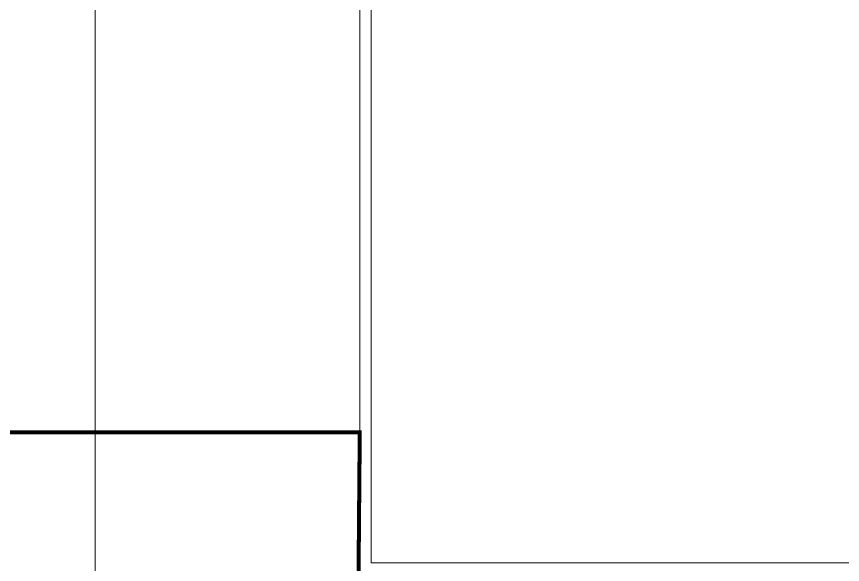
# Model space of a CAD drawing. Header units: metres. Extents: x 75097 to 220695, y -1557923 to -1361206.
# Drawn here: x 112722 to 113338, y -1430935 to -1430526 of the extents above; entities that cross this region are included whole.
import ezdxf

# ---------------------------------------------------------------- set-up
doc = ezdxf.new("R2010")
doc.units = ezdxf.units.M
doc.layers.get('0').update_dxf_attribs({"lineweight": 0})
for name, color, linetype, lineweight in [('A-100 - Copy$0$Medical Equipment and Furniture', 8, 'Continuous', 0), ('A-100 - Copy$0$Medical Equipment and Furniture1', 8, 'Continuous', 5), ('A-100 - Copy$0$Walls', 8, 'Continuous', 0)]:
    doc.layers.add(name, color=color, linetype=linetype, lineweight=lineweight)
doc.layers.add('E-POWR', color=7, linetype='Continuous', lineweight=9, true_color=0x4e7e3e)

# ---------------------------------------------------------------- blocks, each defined once
blk = doc.blocks.new('A-100 - Copy$0$GF21008-P')
at = {"layer": 'A-100 - Copy$0$Medical Equipment and Furniture1'}
for p, q in [((-0.77088, 0), (0.79062, 0)), ((-0.7767, -0.1974), (0.79645, -0.1974)), ((0.02235, -0.20585), (0.02235, -0.73852)), ((0.02235, -0.20585), (0.63897, -0.20585))]:
    blk.add_line(p, q, dxfattribs=at)
blk = doc.blocks.new('A-100 - Copy')
at = {"layer": 'A-100 - Copy$0$Walls'}
blk.add_line((112780.32, -1429852.69, 2.36), (112780.32, -1433602.69, 2.36), dxfattribs=at)
at = {"layer": 'A-100 - Copy$0$Medical Equipment and Furniture', "xscale": 1000.000000000003, "yscale": 1000.000000000003, "zscale": 1000.000000000003, "rotation": 90}
blk.add_blockref('A-100 - Copy$0$GF21008-P', (112780.32, -1430955.75, 2.36), dxfattribs=at)

msp = doc.modelspace()

# ---------------------------------------------------------------- linework, layer by layer
at = {"layer": 'E-POWR', "const_width": 3}
msp.add_lwpolyline([(112365.85, -1430037.3), (112493.42, -1430037.3), (112493.42, -1430608.72), (112494.93, -1430836.08), (112977.71, -1430836.08), (112968.57, -1431899.66), (112968.57, -1433418.1), (114410.28, -1433418.1), (114848.29, -1433418.1), (114848.29, -1432095.79), (114846.02, -1430960.89), (114846.22, -1429538.28), (115190.44, -1429538.28)], dxfattribs=at)

# ---------------------------------------------------------------- next in the draw order: block references
msp.add_blockref('A-100 - Copy', (0, 0))

doc.saveas('drawing.dxf')
